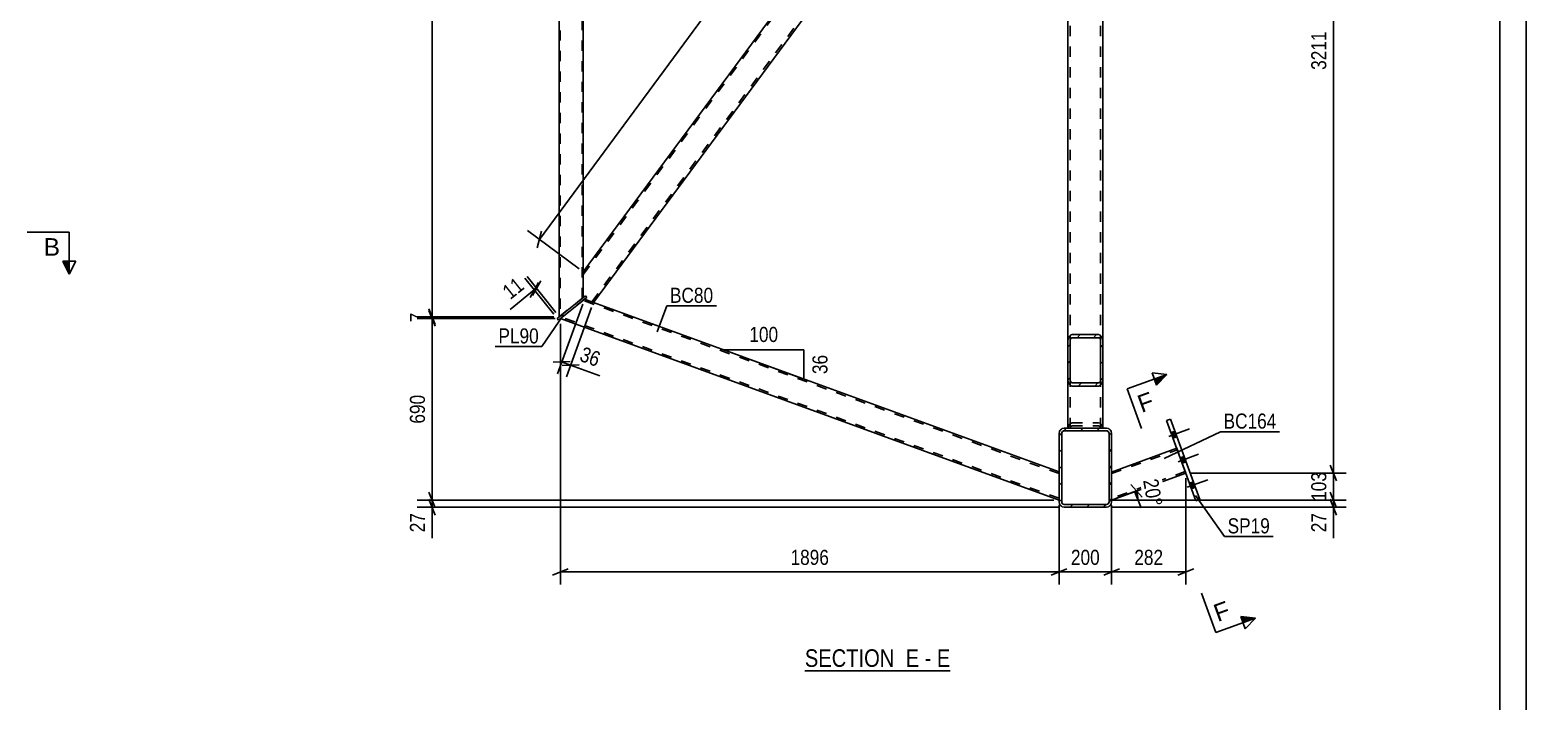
# Model space of a CAD drawing. Header units: millimetres. Extents: x -66 to 775, y -345 to 249.
# Drawn here: x 490.4 to 774.8, y -180.5 to -52.9 of the extents above; entities that cross this region are included whole.
import ezdxf

# ---------------------------------------------------------------- set-up
doc = ezdxf.new("R2010")
doc.units = ezdxf.units.MM
doc.linetypes.add('DXK_LINE_DOT2', pattern=[3.9198, 1.9599, -1.9599])
doc.styles.add('Arial', font='ARIAL.TTF', dxfattribs={"height": 0.2})
doc.styles.add('Arial Narrow', font='ARIALN.TTF', dxfattribs={"height": 0.2})

# ---------------------------------------------------------------- blocks, each defined once
blk = doc.blocks.new('Unknown-761549502-1134')
at = {"color": 5, "linetype": 'Continuous'}
for p, q in [((774.82, -344.98), (774.82, 249.02)), ((769.82, -339.98), (769.82, 244.02))]:
    blk.add_line(p, q, dxfattribs=at)
blk = doc.blocks.new('Unknown-761549502-15 - 21765')
at = {"color": 6, "linetype": 'Continuous'}
blk.add_line((637.71, -174.71), (665.36, -174.71), dxfattribs=at)
at = {"color": 0, "linetype": 'Continuous'}
blk.add_wipeout([(655.82, -173.96), (655.82, -170.46), (637.71, -170.46), (637.71, -173.96)], dxfattribs=at)
at = {"color": 7, "linetype": 'Continuous', "style": 'Arial Narrow'}
blk.add_text('SECTION ', height=3.34, dxfattribs=at).set_placement((637.71, -173.96))
at = {"color": 0, "linetype": 'Continuous'}
blk.add_wipeout([(659.43, -173.96), (659.43, -170.46), (656.87, -170.46), (656.87, -173.96)], dxfattribs=at)
blk.add_wipeout([(661.75, -173.96), (661.75, -170.46), (660.48, -170.46), (660.48, -173.96)], dxfattribs=at)
at = {"color": 7, "linetype": 'Continuous', "style": 'Arial Narrow'}
blk.add_text('E', height=3.34, dxfattribs=at).set_placement((656.87, -173.96))
at = {"color": 0, "linetype": 'Continuous'}
blk.add_wipeout([(665.36, -173.96), (665.36, -170.46), (662.8, -170.46), (662.8, -173.96)], dxfattribs=at)
at = {"color": 7, "linetype": 'Continuous', "style": 'Arial Narrow'}
for s, p in [('E', (662.8, -173.96)), ('-', (660.48, -173.96))]:
    blk.add_text(s, height=3.34, dxfattribs=at).set_placement(p)
blk = doc.blocks.new('Bolt-761549502-21868 - 21765')
at = {"linetype": 'Continuous'}
for points in [[(707.33, -129.43), (707.71, -130.47), (708.46, -130.19), (708.08, -129.16)], [(707.33, -129.43), (707.71, -130.47), (708.46, -130.19), (708.08, -129.16)], [(707.33, -129.43), (707.71, -130.47), (708.46, -130.19), (708.08, -129.16)], [(709.08, -134.25), (709.46, -135.28), (710.21, -135.01), (709.83, -133.98)], [(709.08, -134.25), (709.46, -135.28), (710.21, -135.01), (709.83, -133.98)], [(710.84, -139.07), (711.21, -140.1), (711.96, -139.83), (711.59, -138.79)], [(710.84, -139.07), (711.21, -140.1), (711.96, -139.83), (711.59, -138.79)], [(710.84, -139.07), (711.21, -140.1), (711.96, -139.83), (711.59, -138.79)]]:
    blk.add_hatch(color=1, dxfattribs=at).paths.add_polyline_path(points)
at = {"color": 1, "linetype": 'Continuous'}
for p, q in [((706.91, -130.17), (710.81, -128.75)), ((706.91, -130.17), (710.81, -128.75)), ((706.91, -130.17), (710.81, -128.75)), ((707.33, -129.43), (708.08, -129.16)), ((707.33, -129.43), (708.08, -129.16)), ((707.33, -129.43), (708.08, -129.16)), ((707.71, -130.47), (708.46, -130.19)), ((707.71, -130.47), (708.46, -130.19)), ((707.71, -130.47), (708.46, -130.19)), ((708.66, -134.99), (712.56, -133.57)), ((708.66, -134.99), (712.56, -133.57)), ((709.08, -134.25), (709.83, -133.98)), ((709.08, -134.25), (709.83, -133.98)), ((709.46, -135.28), (710.21, -135.01)), ((709.46, -135.28), (710.21, -135.01)), ((710.41, -139.8), (714.31, -138.39)), ((710.41, -139.8), (714.31, -138.39)), ((710.41, -139.8), (714.31, -138.39)), ((710.84, -139.07), (711.59, -138.79)), ((710.84, -139.07), (711.59, -138.79)), ((710.84, -139.07), (711.59, -138.79)), ((711.21, -140.1), (711.96, -139.83)), ((711.21, -140.1), (711.96, -139.83)), ((711.21, -140.1), (711.96, -139.83))]:
    blk.add_line(p, q, dxfattribs=at)
blk = doc.blocks.new('Part-761549502-21768 - 21765')
at = {"color": 2, "linetype": 'Continuous'}
for p, q in [((591.01, 64.9), (591.01, -107.41)), ((595.59, -98.89), (595.59, 57.92))]:
    blk.add_line(p, q, dxfattribs=at)
at = {"color": 7, "linetype": 'DXK_LINE_DOT2'}
for p, q in [((595.59, 57.92), (591.01, 64.9)), ((591.21, 64.6), (591.21, -107.25)), ((595.39, -103.91), (595.39, 58.22)), ((595.59, -103.75), (595.59, -98.89)), ((591.01, -107.41), (595.59, -103.75))]:
    blk.add_line(p, q, dxfattribs=at)
blk = doc.blocks.new('Part-761549502-21777 - 21765')
at = {"linetype": 'Continuous'}
h = blk.add_hatch(dxfattribs=at)
h.set_pattern_fill('', scale=0.7, style=0, pattern_type=0)
h.set_pattern_definition([(45, (687.7307, -119.4056), (-1.57154, 1.57154), [])])
h.paths.add_polyline_path([(687.73, -111.99), (687.73, -119.41), (687.79, -119.86), (687.96, -120.24), (688.22, -120.5), (688.53, -120.59), (693.53, -120.59), (693.84, -120.5), (694.1, -120.24), (694.27, -119.86), (694.33, -119.41), (694.33, -111.99), (694.27, -111.54), (694.1, -111.15), (693.84, -110.9), (693.53, -110.81), (688.53, -110.81), (688.22, -110.9), (687.96, -111.15), (687.79, -111.54)])
h.paths.add_polyline_path([(688.25, -111.57), (688.38, -111.45), (688.53, -111.4), (693.53, -111.4), (693.68, -111.45), (693.81, -111.57), (693.9, -111.77), (693.93, -111.99), (693.93, -119.41), (693.9, -119.63), (693.81, -119.82), (693.68, -119.95), (693.53, -120), (688.53, -120), (688.38, -119.95), (688.25, -119.82), (688.16, -119.63), (688.13, -119.41), (688.13, -111.99), (688.16, -111.77)])
at = {"color": 2, "linetype": 'Continuous'}
for p, q in [((688.53, -110.81), (688.22, -110.9)), ((688.53, -110.81), (693.53, -110.81)), ((693.84, -110.9), (693.53, -110.81)), ((687.79, -111.54), (687.73, -111.99)), ((687.73, -119.41), (687.73, -111.99)), ((688.13, -111.99), (688.16, -111.77)), ((688.13, -119.41), (688.13, -111.99)), ((688.38, -111.45), (688.53, -111.4)), ((688.53, -111.4), (693.53, -111.4)), ((693.53, -111.4), (693.68, -111.45)), ((693.9, -111.77), (693.93, -111.99)), ((693.93, -119.41), (693.93, -111.99)), ((694.33, -111.99), (694.27, -111.54)), ((694.33, -119.41), (694.33, -111.99)), ((687.73, -128.6), (687.73, -119.41)), ((687.73, -119.41), (687.79, -119.86)), ((688.16, -119.63), (688.13, -119.41)), ((693.93, -119.41), (693.9, -119.63)), ((694.27, -119.86), (694.33, -119.41)), ((694.33, -128.6), (694.33, -119.41)), ((688.22, -120.5), (688.53, -120.59)), ((688.53, -120), (688.38, -119.95)), ((688.53, -120), (693.53, -120)), ((688.53, -120.59), (693.53, -120.59)), ((693.68, -119.95), (693.53, -120)), ((693.53, -120.59), (693.84, -120.5))]:
    blk.add_line(p, q, dxfattribs=at)
at = {"color": 7, "linetype": 'DXK_LINE_DOT2'}
for p, q in [((687.73, -119.41), (687.73, -111.99)), ((688.13, -128.6), (688.13, -111.99)), ((693.93, -128.6), (693.93, -111.99)), ((694.33, -119.41), (694.33, -111.99)), ((688.22, -127.67), (688.53, -127.58)), ((688.53, -127.58), (693.53, -127.58)), ((693.53, -127.58), (693.84, -127.67)), ((687.73, -128.6), (687.73, -128.6)), ((687.73, -128.6), (687.75, -128.6)), ((687.73, -128.6), (687.73, -128.6)), ((687.73, -128.6), (687.96, -128.6)), ((687.75, -128.6), (687.79, -128.31)), ((687.75, -128.6), (688.15, -128.6)), ((687.96, -128.6), (694.1, -128.6)), ((688.13, -128.6), (688.15, -128.6)), ((688.13, -128.6), (688.16, -128.6)), ((688.16, -128.54), (688.15, -128.6)), ((688.16, -128.6), (688.25, -128.6)), ((693.93, -128.6), (688.25, -128.6)), ((688.53, -128.17), (688.38, -128.22)), ((688.53, -128.17), (693.53, -128.17)), ((693.68, -128.22), (693.53, -128.17)), ((693.91, -128.6), (693.9, -128.54)), ((693.93, -128.6), (693.91, -128.6)), ((693.91, -128.6), (694.33, -128.6)), ((694.27, -128.6), (694.1, -128.6)), ((694.27, -128.31), (694.31, -128.6)), ((694.33, -128.6), (694.27, -128.6)), ((694.33, -128.6), (694.33, -128.6)), ((694.33, -128.6), (694.33, -128.6))]:
    blk.add_line(p, q, dxfattribs=at)
at = {"color": 2, "linetype": 'Continuous'}
for centre, radius, start, end in [((688.84, -111.78), 1.08, 124.9875, 167.0076), ((693.22, -111.78), 1.08, 12.9924, 55.0125), ((688.69, -111.89), 0.54, 124.9875, 167.0076), ((693.37, -111.89), 0.54, 12.9924, 55.0125), ((688.84, -119.62), 1.08, 192.9924, 235.0125), ((688.69, -119.51), 0.54, 192.9924, 235.0125), ((693.37, -119.51), 0.54, 304.9875, 347.0076), ((693.22, -119.62), 1.08, 304.9875, 347.0076)]:
    blk.add_arc(centre, radius, start, end, dxfattribs=at)
at = {"color": 7, "linetype": 'DXK_LINE_DOT2'}
for centre, radius, start, end in [((688.84, -128.56), 1.08, 124.9875, 167.0076), ((693.22, -128.56), 1.08, 12.9924, 55.0125), ((688.69, -128.66), 0.54, 124.9875, 167.0076), ((693.37, -128.66), 0.54, 12.9924, 55.0125)]:
    blk.add_arc(centre, radius, start, end, dxfattribs=at)
blk = doc.blocks.new('Part-761549502-21769 - 21765')
at = {"color": 2, "linetype": 'Continuous'}
for p, q in [((595.59, -98.89), (686.03, 23.64)), ((686.61, 16), (597.51, -104.71)), ((595.59, -103.75), (595.59, -98.89)), ((597.46, -104.69), (595.81, -104.09)), ((597.51, -104.71), (597.46, -104.69))]:
    blk.add_line(p, q, dxfattribs=at)
at = {"color": 7, "linetype": 'DXK_LINE_DOT2'}
for p, q in [((595.59, -99.4), (686.03, 23.13)), ((686.03, 16.9), (686.03, 23.64)), ((597.22, -104.6), (686.36, 16.17)), ((686.11, 16.52), (686.03, 16.9)), ((686.03, 16.9), (686.11, 16.52)), ((686.11, 16.52), (686.03, 16.9)), ((686.03, 16.9), (686.11, 16.52)), ((686.17, 16.42), (686.11, 16.52)), ((686.11, 16.52), (686.17, 16.42)), ((686.17, 16.42), (686.11, 16.52)), ((686.11, 16.52), (686.17, 16.42)), ((686.32, 16.2), (686.17, 16.42)), ((686.17, 16.42), (686.32, 16.2)), ((686.32, 16.2), (686.3, 16.23)), ((686.3, 16.23), (686.32, 16.2)), ((686.34, 16.18), (686.32, 16.2)), ((686.32, 16.2), (686.34, 16.18)), ((686.32, 16.2), (686.61, 16)), ((686.57, 16.03), (686.32, 16.2)), ((686.34, 16.18), (686.36, 16.17)), ((686.34, 16.18), (686.36, 16.17)), ((686.61, 16), (686.57, 16.03)), ((595.98, -103.44), (595.59, -103.75)), ((595.81, -104.09), (596.23, -103.75)), ((596.23, -103.75), (595.98, -103.44))]:
    blk.add_line(p, q, dxfattribs=at)
blk = doc.blocks.new('Part-761549502-21783 - 21765')
at = {"color": 7, "linetype": 'DXK_LINE_DOT2'}
for p, q in [((687.73, 15.9), (694.1, 15.9)), ((687.73, 15.9), (687.79, 15.9)), ((687.73, -0.67), (687.73, 15.9)), ((687.79, 15.9), (688.17, 15.9)), ((688.13, -128.6), (688.13, 15.9)), ((688.13, 15.9), (693.9, 15.9)), ((688.13, 15.9), (688.16, 15.9)), ((693.93, 15.9), (688.16, 15.9)), ((694.33, 15.9), (688.17, 15.9)), ((693.9, 15.9), (693.93, 15.9)), ((693.93, -128.6), (693.93, 15.9)), ((694.27, 15.9), (694.1, 15.9)), ((694.33, 15.9), (694.27, 15.9)), ((694.33, -0.67), (694.33, 15.9)), ((687.73, -128.6), (687.73, -111.99)), ((694.33, -128.6), (694.33, -111.99)), ((694.1, -128.6), (687.73, -128.6)), ((687.73, -128.6), (687.73, -128.6)), ((687.73, -128.6), (687.79, -128.6)), ((687.79, -128.6), (687.96, -128.6)), ((687.96, -128.6), (694.33, -128.6)), ((688.13, -128.6), (688.13, -128.6)), ((688.13, -128.6), (693.9, -128.6)), ((688.13, -128.6), (688.16, -128.6)), ((688.16, -128.6), (693.93, -128.6)), ((693.9, -128.6), (693.93, -128.6)), ((693.93, -128.6), (693.93, -128.6)), ((694.27, -128.6), (694.1, -128.6)), ((694.33, -128.6), (694.27, -128.6)), ((694.33, -128.6), (694.33, -128.6))]:
    blk.add_line(p, q, dxfattribs=at)
at = {"color": 2, "linetype": 'Continuous'}
for p, q in [((687.73, -111.99), (687.73, -0.67)), ((694.33, -111.99), (694.33, -0.67))]:
    blk.add_line(p, q, dxfattribs=at)
blk = doc.blocks.new('Part-761549502-21787 - 21765')
at = {"color": 7, "linetype": 'DXK_LINE_DOT2'}
for p, q in [((687.73, -128.6), (687.73, -107.81)), ((688.13, -128.6), (688.13, -107.81)), ((693.93, -128.6), (693.93, -107.81)), ((694.33, -128.6), (694.33, -107.81)), ((688.38, -127.63), (688.22, -127.67)), ((688.53, -127.58), (688.38, -127.63)), ((688.53, -127.58), (693.53, -127.58)), ((693.81, -127.66), (693.53, -127.58)), ((693.84, -127.67), (693.81, -127.66)), ((688.15, -128.6), (687.73, -128.6)), ((687.73, -128.6), (687.79, -128.6)), ((687.79, -128.31), (687.75, -128.6)), ((687.79, -128.6), (687.96, -128.6)), ((687.96, -128.6), (694.1, -128.6)), ((688.13, -128.6), (688.15, -128.6)), ((688.38, -128.6), (688.13, -128.6)), ((688.15, -128.6), (688.16, -128.54)), ((688.38, -128.22), (688.53, -128.17)), ((688.53, -128.17), (693.53, -128.17)), ((688.53, -128.6), (693.53, -128.6)), ((693.53, -128.17), (693.68, -128.22)), ((693.9, -128.6), (693.68, -128.6)), ((693.9, -128.54), (693.91, -128.6)), ((693.93, -128.6), (693.9, -128.6)), ((693.91, -128.6), (693.93, -128.6)), ((694.31, -128.6), (693.91, -128.6)), ((694.33, -128.6), (694.1, -128.6)), ((694.31, -128.6), (694.27, -128.31)), ((694.33, -128.6), (694.31, -128.6)), ((694.33, -128.6), (694.33, -128.6))]:
    blk.add_line(p, q, dxfattribs=at)
for centre, radius, start, end in [((688.84, -128.56), 1.08, 124.9875, 167.0076), ((693.22, -128.56), 1.08, 12.9924, 55.0125), ((688.69, -128.66), 0.54, 124.9875, 167.0076), ((693.37, -128.66), 0.54, 12.9924, 55.0125)]:
    blk.add_arc(centre, radius, start, end, dxfattribs=at)
blk = doc.blocks.new('Part-761549502-21798 - 21765')
at = {"color": 2, "linetype": 'Continuous'}
for p, q in [((696.03, -136.93), (708.42, -132.42)), ((696.03, -142.25), (710.13, -137.12))]:
    blk.add_line(p, q, dxfattribs=at)
at = {"color": 7, "linetype": 'DXK_LINE_DOT2'}
for p, q in [((696.03, -137.24), (708.52, -132.7)), ((710.13, -137.12), (708.42, -132.42)), ((710.02, -136.83), (696.03, -141.93)), ((696.03, -136.93), (696.03, -142.25))]:
    blk.add_line(p, q, dxfattribs=at)
blk = doc.blocks.new('Part-761549502-21800 - 21765')
at = {"color": 2, "linetype": 'Continuous'}
for p, q in [((707.24, -126.86), (706.49, -127.13)), ((706.49, -127.13), (712.05, -142.4)), ((712.8, -142.13), (707.24, -126.86)), ((712.05, -142.4), (712.8, -142.13))]:
    blk.add_line(p, q, dxfattribs=at)
blk = doc.blocks.new('Part-761549502-21801 - 21765')
at = {"color": 2, "linetype": 'Continuous'}
for p, q in [((590.59, -107.74), (595.98, -103.44)), ((590.84, -108.05), (596.23, -103.75)), ((595.98, -103.44), (596.23, -103.75)), ((590.84, -108.05), (590.59, -107.74))]:
    blk.add_line(p, q, dxfattribs=at)
blk = doc.blocks.new('Part-761549502-21858 - 21765')
at = {"color": 7, "linetype": 'DXK_LINE_DOT2'}
for p, q in [((595.81, -104.09), (591.23, -107.74)), ((686.03, -137.24), (595.53, -104.31)), ((597.51, -104.71), (595.81, -104.09)), ((686.03, -141.93), (591.51, -107.52)), ((686.03, -142.25), (686.03, -136.92))]:
    blk.add_line(p, q, dxfattribs=at)
at = {"color": 2, "linetype": 'Continuous'}
for p, q in [((686.03, -136.92), (597.51, -104.71)), ((591.23, -107.74), (686.03, -142.25))]:
    blk.add_line(p, q, dxfattribs=at)
blk = doc.blocks.new('Part-761549502-21860 - 21765')
at = {"linetype": 'Continuous'}
h = blk.add_hatch(dxfattribs=at)
h.set_pattern_fill('', scale=0.7, style=0, pattern_type=0)
h.set_pattern_definition([(45, (686.0307, -142.5963), (-1.57154, 1.57154), [])])
h.paths.add_polyline_path([(686.03, -129.6), (686.03, -142.6), (686.11, -142.98), (686.32, -143.3), (686.65, -143.52), (687.03, -143.6), (695.03, -143.6), (695.41, -143.52), (695.74, -143.3), (695.95, -142.98), (696.03, -142.6), (696.03, -129.6), (695.95, -129.21), (695.74, -128.89), (695.41, -128.67), (695.03, -128.6), (687.03, -128.6), (686.65, -128.67), (686.32, -128.89), (686.11, -129.21)])
h.paths.add_polyline_path([(686.68, -129.24), (686.84, -129.13), (687.03, -129.1), (695.03, -129.1), (695.22, -129.13), (695.38, -129.24), (695.49, -129.4), (695.53, -129.6), (695.53, -142.6), (695.49, -142.79), (695.38, -142.95), (695.22, -143.06), (695.03, -143.1), (687.03, -143.1), (686.84, -143.06), (686.68, -142.95), (686.57, -142.79), (686.53, -142.6), (686.53, -129.6), (686.57, -129.4)])
at = {"color": 2, "linetype": 'Continuous'}
for p, q in [((686.11, -129.21), (686.03, -129.6)), ((686.03, -142.6), (686.03, -129.6)), ((686.53, -129.6), (686.57, -129.4)), ((686.53, -142.6), (686.53, -129.6)), ((687.03, -128.6), (686.65, -128.67)), ((686.84, -129.13), (687.03, -129.1)), ((687.03, -128.6), (695.03, -128.6)), ((687.03, -129.1), (695.03, -129.1)), ((695.41, -128.67), (695.03, -128.6)), ((695.03, -129.1), (695.22, -129.13)), ((695.49, -129.4), (695.53, -129.6)), ((695.53, -142.6), (695.53, -129.6)), ((696.03, -129.6), (695.95, -129.21)), ((696.03, -142.6), (696.03, -129.6)), ((686.03, -142.6), (686.11, -142.98)), ((686.57, -142.79), (686.53, -142.6)), ((686.65, -143.52), (687.03, -143.6)), ((687.03, -143.1), (686.84, -143.06)), ((687.03, -143.1), (695.03, -143.1)), ((687.03, -143.6), (695.03, -143.6)), ((695.22, -143.06), (695.03, -143.1)), ((695.03, -143.6), (695.41, -143.52)), ((695.53, -142.6), (695.49, -142.79)), ((695.95, -142.98), (696.03, -142.6))]:
    blk.add_line(p, q, dxfattribs=at)
at = {"color": 7, "linetype": 'DXK_LINE_DOT2'}
for p, q in [((686.03, -129.6), (686.03, -129.6)), ((686.53, -129.6), (686.53, -129.6)), ((687.03, -128.6), (687.03, -128.6)), ((687.03, -129.1), (687.03, -129.1)), ((695.03, -128.6), (695.03, -128.6)), ((695.03, -129.1), (695.03, -129.1)), ((695.53, -129.6), (695.53, -129.6)), ((696.03, -129.6), (696.03, -129.6)), ((686.03, -142.6), (686.03, -142.6)), ((686.53, -142.6), (686.53, -142.6)), ((687.03, -143.1), (687.03, -143.1)), ((687.03, -143.6), (687.03, -143.6)), ((695.03, -143.1), (695.03, -143.1)), ((695.03, -143.6), (695.03, -143.6)), ((695.53, -142.6), (695.53, -142.6)), ((696.03, -142.6), (696.03, -142.6))]:
    blk.add_line(p, q, dxfattribs=at)
at = {"color": 2, "linetype": 'Continuous'}
for centre, radius, start, end in [((687.03, -129.6), 1, 112.5, 157.5), ((687.03, -129.6), 0.5, 112.5, 157.5), ((695.03, -129.6), 0.5, 22.5, 67.5), ((695.03, -129.6), 1, 22.5, 67.5), ((687.03, -142.6), 1, 202.5, 247.5), ((687.03, -142.6), 0.5, 202.5, 247.5), ((695.03, -142.6), 0.5, 292.5, 337.5), ((695.03, -142.6), 1, 292.5, 337.5)]:
    blk.add_arc(centre, radius, start, end, dxfattribs=at)
blk = doc.blocks.new('StraightDimension-761549502-23803 - 21765')
at = {"color": 7, "linetype": 'Continuous'}
for p, q in [((591.23, -108.74), (591.23, -158.33)), ((686.03, -143.25), (686.03, -158.33)), ((592.73, -155.33), (589.73, -156.53)), ((591.23, -155.93), (686.03, -155.93)), ((684.53, -156.53), (687.53, -155.33))]:
    blk.add_line(p, q, dxfattribs=at)
at = {"color": 0}
blk.add_wipeout([(642.89, -155.18), (642.89, -150.98), (634.38, -150.98), (634.38, -155.18)], dxfattribs=at)
at = {"color": 3, "style": 'Arial Narrow'}
blk.add_text('1896', height=2.863, dxfattribs=at).set_placement((634.98, -154.58))
blk = doc.blocks.new('StraightDimension-761549502-25798 - 21765')
at = {"color": 7, "linetype": 'Continuous'}
for p, q in [((590.01, -107.41), (563.98, -107.41)), ((590.23, -107.74), (563.98, -107.74)), ((566.23, -105.91), (567.43, -108.91)), ((567.43, -109.24), (566.23, -106.24)), ((566.83, -107.74), (566.83, -107.41))]:
    blk.add_line(p, q, dxfattribs=at)
at = {"color": 0}
blk.add_wipeout([(566.08, -106.06), (561.88, -106.06), (561.88, -109.09), (566.08, -109.09)], dxfattribs=at)
at = {"color": 3, "style": 'Arial Narrow'}
blk.add_text('7', height=2.86, rotation=90.0002, dxfattribs=at).set_placement((565.48, -108.49))
blk = doc.blocks.new('StraightDimension-761549502-25653 - 21765')
at = {"color": 7, "linetype": 'Continuous'}
for p, q in [((737.59, -135.62), (738.79, -138.62)), ((711.13, -137.12), (740.59, -137.12)), ((738.19, -142.25), (738.19, -137.12)), ((738.79, -143.75), (737.59, -140.75)), ((697.03, -142.25), (740.59, -142.25))]:
    blk.add_line(p, q, dxfattribs=at)
at = {"color": 0}
blk.add_wipeout([(737.44, -136.34), (733.24, -136.34), (733.24, -143.02), (737.44, -143.02)], dxfattribs=at)
at = {"color": 3, "style": 'Arial Narrow'}
blk.add_text('103', height=2.863, rotation=90.0002, dxfattribs=at).set_placement((736.84, -142.42))
blk = doc.blocks.new('StraightDimension-761549502-23801 - 21765')
at = {"color": 7, "linetype": 'Continuous'}
for p, q in [((710.13, -138.12), (710.13, -158.33)), ((696.03, -143.25), (696.03, -158.33)), ((697.53, -155.33), (694.53, -156.53)), ((696.03, -155.93), (710.13, -155.93)), ((708.63, -156.53), (711.63, -155.33))]:
    blk.add_line(p, q, dxfattribs=at)
at = {"color": 0}
blk.add_wipeout([(706.42, -155.18), (706.42, -150.98), (699.74, -150.98), (699.74, -155.18)], dxfattribs=at)
at = {"color": 3, "style": 'Arial Narrow'}
blk.add_text('282', height=2.863, dxfattribs=at).set_placement((700.34, -154.58))
blk = doc.blocks.new('StraightDimension-761549502-23802 - 21765')
at = {"color": 7, "linetype": 'Continuous'}
for p, q in [((686.03, -143.25), (686.03, -158.33)), ((696.03, -143.25), (696.03, -158.33)), ((684.53, -156.53), (687.53, -155.33)), ((686.03, -155.93), (696.03, -155.93)), ((697.53, -155.33), (694.53, -156.53))]:
    blk.add_line(p, q, dxfattribs=at)
at = {"color": 0}
blk.add_wipeout([(694.37, -155.18), (694.37, -150.98), (687.69, -150.98), (687.69, -155.18)], dxfattribs=at)
at = {"color": 3, "style": 'Arial Narrow'}
blk.add_text('200', height=2.863, dxfattribs=at).set_placement((688.29, -154.58))
blk = doc.blocks.new('AngleDimension-761549502-23988 - 21765')
at = {"color": 7, "linetype": 'Continuous'}
for p, q in [((699.67, -139.32), (701.83, -141.73)), ((700.75, -140.53), (696.03, -142.25)), ((696.97, -141.9), (700.75, -140.53)), ((701.65, -143.75), (700.45, -140.75)), ((701.05, -142.25), (696.03, -142.25))]:
    blk.add_line(p, q, dxfattribs=at)
blk.add_arc((696.03, -142.25), 5.02, 360, 20, dxfattribs=at)
at = {"color": 0}
blk.add_wipeout([(702.43, -144.4), (706.56, -143.67), (705.44, -137.31), (701.3, -138.04)], dxfattribs=at)
at = {"color": 3, "style": 'Arial Narrow'}
blk.add_text('20°', height=2.863, rotation=-80.0021, dxfattribs=at).set_placement((702, -138.52))
blk = doc.blocks.new('StraightDimension-761549502-24018 - 21765')
at = {"color": 7, "linetype": 'Continuous'}
for p, q in [((685.23, 24.23), (675.39, 31.49)), ((677.28, 28.23), (678.1, 31.36)), ((587.24, -92.73), (677.69, 29.8)), ((594.78, -98.3), (584.95, -91.04)), ((587.65, -91.17), (586.84, -94.3))]:
    blk.add_line(p, q, dxfattribs=at)
at = {"color": 0}
blk.add_wipeout([(634.39, -27.6), (631.01, -25.1), (625.96, -31.95), (629.33, -34.45)], dxfattribs=at)
at = {"color": 3, "style": 'Arial Narrow'}
blk.add_text('3046', height=2.863, rotation=53.5658, dxfattribs=at).set_placement((629.21, -33.61))
blk = doc.blocks.new('AngleDimension-761549502-24065 - 21765')
at = {"color": 7, "linetype": 'Continuous'}
for p, q in [((628.5, -115.98), (622.29, -113.72)), ((637.51, -113.72), (622.29, -113.72)), ((637.51, -119.26), (622.29, -113.72)), ((637.51, -119.26), (637.51, -113.72))]:
    blk.add_line(p, q, dxfattribs=at)
at = {"color": 0}
for points in [[(633.24, -112.82), (633.24, -108.62), (626.55, -108.62), (626.55, -112.82)], [(642.61, -114.07), (638.41, -114.07), (638.41, -118.92), (642.61, -118.92)]]:
    blk.add_wipeout(points, dxfattribs=at)
at = {"color": 3, "style": 'Arial Narrow'}
blk.add_text('100', height=2.863, dxfattribs=at).set_placement((627.15, -112.22))
blk.add_text('36', height=2.863, rotation=90.0002, dxfattribs=at).set_placement((642.01, -118.32))
blk = doc.blocks.new('StraightDimension-761549502-24207 - 21765')
at = {"color": 7, "linetype": 'Continuous'}
for p, q in [((589.97, -106.96), (584.49, -100.11)), ((590.39, -106.62), (584.92, -99.78)), ((585.48, -103.74), (587.07, -100.93)), ((587.49, -100.6), (585.9, -103.41)), ((586.27, -102.34), (586.69, -102))]:
    blk.add_line(p, q, dxfattribs=at)
at = {"color": 0}
blk.add_wipeout([(585.4, -102.08), (582.77, -98.8), (578.98, -101.83), (581.6, -105.11)], dxfattribs=at)
at = {"color": 7, "linetype": 'Continuous'}
blk.add_line((586.27, -102.34), (581.66, -106.02), dxfattribs=at)
blk.add_line((586.27, -102.34), (581.66, -106.02), dxfattribs=at)
at = {"color": 3, "style": 'Arial Narrow'}
blk.add_text('11', height=2.863, rotation=38.6288, dxfattribs=at).set_placement((581.7, -104.27))
blk = doc.blocks.new('StraightDimension-761549502-24225 - 21765')
at = {"color": 7, "linetype": 'Continuous'}
for p, q in [((595.47, -105.03), (590.65, -118.25)), ((597.17, -105.65), (592.36, -118.87)), ((589.86, -116.04), (593.09, -115.94)), ((591.47, -115.99), (593.18, -116.61)), ((594.79, -116.56), (591.56, -116.66))]:
    blk.add_line(p, q, dxfattribs=at)
at = {"color": 0}
blk.add_wipeout([(598.49, -117.75), (599.93, -113.8), (595.36, -112.14), (593.93, -116.09)], dxfattribs=at)
at = {"color": 7, "linetype": 'Continuous'}
blk.add_line((593.18, -116.61), (598.73, -118.63), dxfattribs=at)
blk.add_line((593.18, -116.61), (598.73, -118.63), dxfattribs=at)
at = {"color": 3, "style": 'Arial Narrow'}
blk.add_text('36', height=2.863, rotation=-20.002, dxfattribs=at).set_placement((594.7, -115.73))
blk = doc.blocks.new('StraightDimension-761549502-25652 - 21765')
at = {"color": 7, "linetype": 'Continuous'}
for p, q in [((692.03, 23.41), (740.59, 23.41)), ((738.79, 21.91), (737.59, 24.91)), ((738.19, -137.12), (738.19, 23.41)), ((737.59, -135.62), (738.79, -138.62)), ((711.13, -137.12), (740.59, -137.12))]:
    blk.add_line(p, q, dxfattribs=at)
at = {"color": 0}
blk.add_wipeout([(737.44, -52.6), (733.24, -52.6), (733.24, -61.11), (737.44, -61.11)], dxfattribs=at)
at = {"color": 3, "style": 'Arial Narrow'}
blk.add_text('3211', height=2.863, rotation=90.0002, dxfattribs=at).set_placement((736.84, -60.51))
blk = doc.blocks.new('StraightDimension-761549502-25654 - 21765')
at = {"color": 7, "linetype": 'Continuous'}
for p, q in [((737.59, -140.75), (738.79, -143.75)), ((738.79, -145.1), (737.59, -142.1)), ((696.03, -143.6), (740.59, -143.6)), ((697.03, -142.25), (740.59, -142.25)), ((738.19, -143.6), (738.19, -142.25))]:
    blk.add_line(p, q, dxfattribs=at)
at = {"color": 0}
blk.add_wipeout([(737.44, -144.12), (733.24, -144.12), (733.24, -148.98), (737.44, -148.98)], dxfattribs=at)
at = {"color": 7, "linetype": 'Continuous'}
blk.add_line((738.19, -143.6), (738.19, -149.5), dxfattribs=at)
blk.add_line((738.19, -143.6), (738.19, -149.5), dxfattribs=at)
at = {"color": 3, "style": 'Arial Narrow'}
blk.add_text('27', height=2.863, rotation=90.0002, dxfattribs=at).set_placement((736.84, -148.38))
blk = doc.blocks.new('StraightDimension-761549502-25797 - 21765')
at = {"color": 7, "linetype": 'Continuous'}
for p, q in [((567.43, 63.4), (566.23, 66.4)), ((590.01, 64.9), (563.98, 64.9)), ((566.83, -107.41), (566.83, 64.9)), ((590.01, -107.41), (563.98, -107.41)), ((566.23, -105.91), (567.43, -108.91))]:
    blk.add_line(p, q, dxfattribs=at)
at = {"color": 0}
blk.add_wipeout([(566.08, -17), (561.88, -17), (561.88, -25.51), (566.08, -25.51)], dxfattribs=at)
at = {"color": 3, "style": 'Arial Narrow'}
blk.add_text('3446', height=2.863, rotation=90.0002, dxfattribs=at).set_placement((565.48, -24.91))
blk = doc.blocks.new('StraightDimension-761549502-25799 - 21765')
at = {"color": 7, "linetype": 'Continuous'}
for p, q in [((590.23, -107.74), (563.98, -107.74)), ((567.43, -109.24), (566.23, -106.24)), ((566.83, -142.25), (566.83, -107.74)), ((566.23, -140.75), (567.43, -143.75)), ((685.03, -142.25), (563.98, -142.25))]:
    blk.add_line(p, q, dxfattribs=at)
at = {"color": 0}
blk.add_wipeout([(566.08, -121.65), (561.88, -121.65), (561.88, -128.34), (566.08, -128.34)], dxfattribs=at)
at = {"color": 3, "style": 'Arial Narrow'}
blk.add_text('690', height=2.863, rotation=90.0002, dxfattribs=at).set_placement((565.48, -127.74))
blk = doc.blocks.new('StraightDimension-761549502-25800 - 21765')
at = {"color": 7, "linetype": 'Continuous'}
for p, q in [((566.23, -140.75), (567.43, -143.75)), ((567.43, -145.1), (566.23, -142.1)), ((685.03, -142.25), (563.98, -142.25)), ((686.03, -143.6), (563.98, -143.6)), ((566.83, -143.6), (566.83, -142.25))]:
    blk.add_line(p, q, dxfattribs=at)
at = {"color": 0}
blk.add_wipeout([(566.08, -144.12), (561.88, -144.12), (561.88, -148.98), (566.08, -148.98)], dxfattribs=at)
at = {"color": 7, "linetype": 'Continuous'}
blk.add_line((566.83, -143.6), (566.83, -149.5), dxfattribs=at)
blk.add_line((566.83, -143.6), (566.83, -149.5), dxfattribs=at)
at = {"color": 3, "style": 'Arial Narrow'}
blk.add_text('27', height=2.863, rotation=90.0002, dxfattribs=at).set_placement((565.48, -148.38))
blk = doc.blocks.new('SectionMark-761549502-20480 - 3824')
at = {"color": 6, "linetype": 'Continuous'}
for p in [(497.86, -91.33), (499.11, -96.83)]:
    blk.add_line(p, (497.86, -99.33), dxfattribs=at)
at = {"color": 0, "linetype": 'Continuous'}
blk.add_wipeout([(496.11, -95.83), (496.11, -92.33), (492.99, -92.33), (492.99, -95.83)], dxfattribs=at)
at = {"linetype": 'Continuous'}
blk.add_hatch(color=6, dxfattribs=at).paths.add_polyline_path([(496.61, -96.83), (497.86, -96.83), (497.86, -99.33)])
at = {"color": 6, "linetype": 'Continuous'}
for p, q in [((497.86, -91.33), (489.86, -91.33)), ((496.61, -96.83), (499.11, -96.83)), ((497.86, -99.33), (496.61, -96.83))]:
    blk.add_line(p, q, dxfattribs=at)
at = {"color": 3, "linetype": 'Continuous', "style": 'Arial'}
blk.add_text('B', height=3.34, dxfattribs=at).set_placement((492.99, -95.83))
blk = doc.blocks.new('Mark-761549502-23941 - 21765')
at = {"color": 0}
blk.add_wipeout([(727.36, -128.68), (727.36, -125.68), (717.31, -125.68), (717.31, -128.68)], dxfattribs=at)
blk.add_wipeout([(727.36, -128.68), (727.36, -125.68), (717.31, -125.68), (717.31, -128.68)], dxfattribs=at)
at = {"color": 30, "linetype": 'Continuous'}
for p, q in [((706.02, -134.35), (716.71, -129.28)), ((716.71, -129.28), (727.96, -129.28))]:
    blk.add_line(p, q, dxfattribs=at)
at = {"color": 3, "style": 'Arial Narrow'}
blk.add_text('BC164', height=2.863, dxfattribs=at).set_placement((717.31, -128.68))
blk = doc.blocks.new('Mark-761549502-23947 - 21765')
at = {"color": 0}
blk.add_wipeout([(726.12, -148.59), (726.12, -145.59), (718.08, -145.59), (718.08, -148.59)], dxfattribs=at)
blk.add_wipeout([(726.12, -148.59), (726.12, -145.59), (718.08, -145.59), (718.08, -148.59)], dxfattribs=at)
at = {"color": 30, "linetype": 'Continuous'}
for p, q in [((711.98, -141.42), (717.48, -149.19)), ((717.48, -149.19), (726.72, -149.19))]:
    blk.add_line(p, q, dxfattribs=at)
at = {"color": 3, "style": 'Arial Narrow'}
blk.add_text('SP19', height=2.863, dxfattribs=at).set_placement((718.08, -148.59))
blk = doc.blocks.new('Mark-761549502-24152 - 21765')
at = {"color": 0}
blk.add_wipeout([(587.13, -112.5), (587.13, -109.5), (579.45, -109.5), (579.45, -112.5)], dxfattribs=at)
blk.add_wipeout([(587.13, -112.5), (587.13, -109.5), (579.45, -109.5), (579.45, -112.5)], dxfattribs=at)
at = {"color": 30, "linetype": 'Continuous'}
for p in [(591.8, -107.07), (578.85, -113.1)]:
    blk.add_line(p, (587.73, -113.1), dxfattribs=at)
at = {"color": 3, "style": 'Arial Narrow'}
blk.add_text('PL90', height=2.863, dxfattribs=at).set_placement((579.45, -112.5))
blk = doc.blocks.new('Mark-761549502-23953 - 21765')
at = {"color": 0}
blk.add_wipeout([(620.28, -104.78), (620.28, -101.78), (612.06, -101.78), (612.06, -104.78)], dxfattribs=at)
blk.add_wipeout([(620.28, -104.78), (620.28, -101.78), (612.06, -101.78), (612.06, -104.78)], dxfattribs=at)
at = {"color": 30, "linetype": 'Continuous'}
for p, q in [((609.62, -110.29), (611.46, -105.38)), ((611.46, -105.38), (620.88, -105.38))]:
    blk.add_line(p, q, dxfattribs=at)
at = {"color": 3, "style": 'Arial Narrow'}
blk.add_text('BC80', height=2.863, dxfattribs=at).set_placement((612.06, -104.78))
blk = doc.blocks.new('SectionMark-761549502-24431 - 21765')
at = {"linetype": 'Continuous'}
blk.add_hatch(color=6, dxfattribs=at).paths.add_polyline_path([(721.02, -165.58), (720.59, -164.4), (723.37, -164.72)])
at = {"color": 6, "linetype": 'Continuous'}
for p, q in [((703.73, -118.07), (706.5, -118.39)), ((723.37, -164.72), (720.59, -164.4)), ((720.59, -164.4), (721.44, -166.75)), ((723.37, -164.72), (721.44, -166.75))]:
    blk.add_line(p, q, dxfattribs=at)
at = {"color": 0, "linetype": 'Continuous'}
for points in [[(704.4, -124.74), (703.2, -121.46), (700.52, -122.43), (701.72, -125.72)], [(718.87, -164.5), (717.67, -161.21), (714.99, -162.18), (716.19, -165.47)]]:
    blk.add_wipeout(points, dxfattribs=at)
at = {"linetype": 'Continuous'}
blk.add_hatch(color=6, dxfattribs=at).paths.add_polyline_path([(704.58, -120.42), (704.15, -119.25), (706.5, -118.39)])
at = {"color": 6, "linetype": 'Continuous'}
for p, q in [((698.99, -121.13), (706.5, -118.39)), ((704.58, -120.42), (703.73, -118.07)), ((706.5, -118.39), (704.58, -120.42)), ((698.99, -121.13), (701.72, -128.65)), ((715.85, -167.46), (713.11, -159.94)), ((715.85, -167.46), (723.37, -164.72))]:
    blk.add_line(p, q, dxfattribs=at)
at = {"color": 3, "linetype": 'Continuous', "style": 'Arial'}
for p in [(701.72, -125.72), (716.19, -165.47)]:
    blk.add_text('F', height=3.34, rotation=20.002, dxfattribs=at).set_placement(p)

msp = doc.modelspace()

# ---------------------------------------------------------------- block references
for name in ['Unknown-761549502-1134', 'Part-761549502-21768 - 21765', 'Part-761549502-21769 - 21765', 'Part-761549502-21783 - 21765', 'Part-761549502-21801 - 21765', 'Part-761549502-21858 - 21765', 'Part-761549502-21787 - 21765', 'Part-761549502-21777 - 21765', 'Part-761549502-21800 - 21765', 'Part-761549502-21860 - 21765', 'Bolt-761549502-21868 - 21765', 'Part-761549502-21798 - 21765']:
    msp.add_blockref(name, (0, 0))

# ---------------------------------------------------------------- next in the draw order: block references
for name in ['StraightDimension-761549502-24018 - 21765', 'SectionMark-761549502-20480 - 3824', 'StraightDimension-761549502-23803 - 21765', 'StraightDimension-761549502-25653 - 21765', 'Unknown-761549502-15 - 21765']:
    msp.add_blockref(name, (0, 0))

# ---------------------------------------------------------------- next in the draw order: block references
for name in ['StraightDimension-761549502-25798 - 21765', 'AngleDimension-761549502-24065 - 21765', 'StraightDimension-761549502-23801 - 21765']:
    msp.add_blockref(name, (0, 0))

# ---------------------------------------------------------------- next in the draw order: block references
for name in ['StraightDimension-761549502-24207 - 21765', 'StraightDimension-761549502-23802 - 21765']:
    msp.add_blockref(name, (0, 0))

# ---------------------------------------------------------------- next in the draw order: block references
for name in ['StraightDimension-761549502-24225 - 21765', 'AngleDimension-761549502-23988 - 21765']:
    msp.add_blockref(name, (0, 0))

# ---------------------------------------------------------------- next in the draw order: block references
for name in ['StraightDimension-761549502-25797 - 21765', 'StraightDimension-761549502-25652 - 21765', 'StraightDimension-761549502-25654 - 21765']:
    msp.add_blockref(name, (0, 0))

# ---------------------------------------------------------------- next in the draw order: block references
for name in ['StraightDimension-761549502-25799 - 21765', 'Mark-761549502-23941 - 21765', 'Mark-761549502-23947 - 21765']:
    msp.add_blockref(name, (0, 0))

# ---------------------------------------------------------------- next in the draw order: block references
for name in ['Mark-761549502-23953 - 21765', 'Mark-761549502-24152 - 21765', 'SectionMark-761549502-24431 - 21765', 'StraightDimension-761549502-25800 - 21765']:
    msp.add_blockref(name, (0, 0))

doc.saveas('drawing.dxf')
